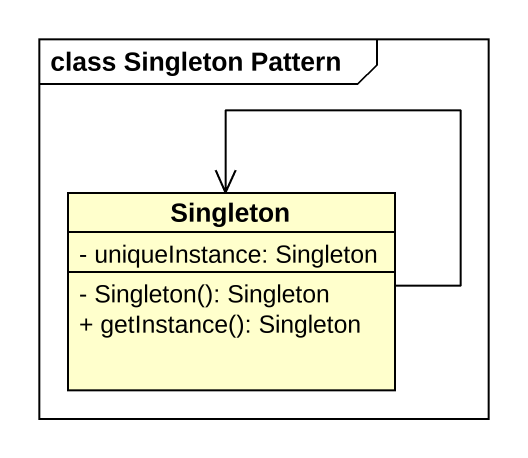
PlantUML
@startuml
mainframe class Singleton Pattern
hide circle
hide empty members
skinparam classAttributeIconSize 0
class Singleton {
  - uniqueInstance: Singleton
  - Singleton(): Singleton
  + getInstance(): Singleton
}
Singleton --> Singleton
@enduml
